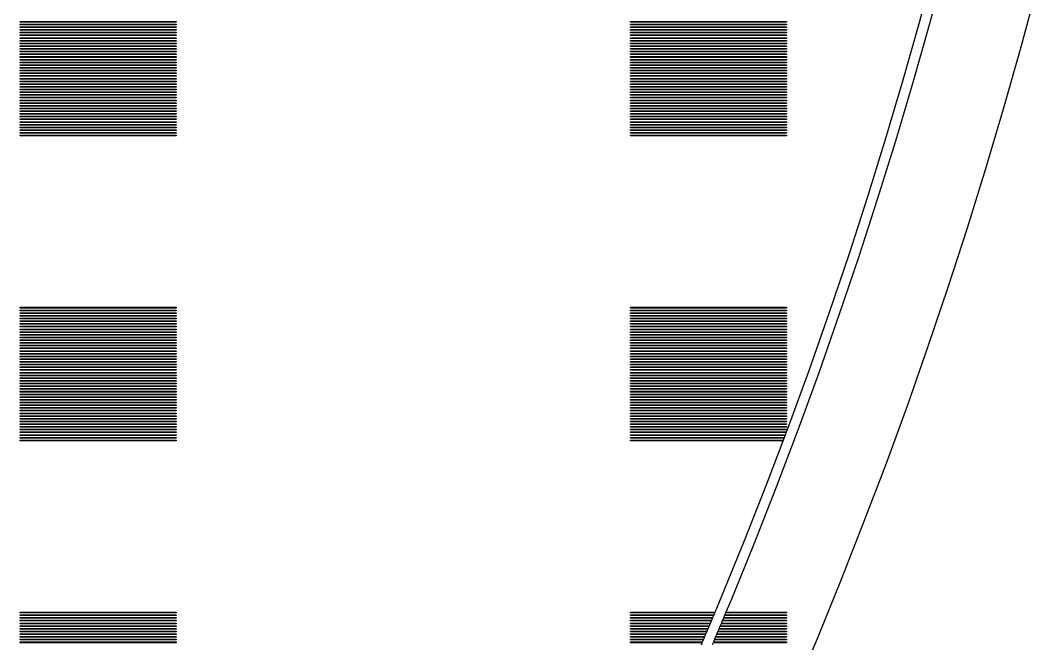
# Model space of a CAD drawing. Extents: x 40 to 187, y -3 to 150.
# Drawn here: x 169.09 to 184.41, y 44.25 to 53.66 of the extents above; entities that cross this region are included whole.
import ezdxf

# ---------------------------------------------------------------- set-up
doc = ezdxf.new("R2010")
doc.units = 0

msp = doc.modelspace()

# ---------------------------------------------------------------- linework, layer by layer
for p, q in [((182.652, 53.6438), (182.892, 54.5314)), ((183.037, 54.4932), (182.796, 53.6037)), ((184.17, 53.2237), (184.414, 54.13)), ((169.087, 53.6302), (169.087, 53.6405)), ((169.087, 53.6405), (171.439, 53.6405)), ((171.439, 53.6302), (169.087, 53.6302)), ((169.087, 53.5893), (169.087, 53.5996)), ((169.087, 53.5996), (171.439, 53.5996)), ((171.439, 53.5893), (169.087, 53.5893)), ((169.087, 53.5484), (169.087, 53.5587)), ((169.087, 53.5587), (171.439, 53.5587)), ((171.439, 53.5484), (169.087, 53.5484)), ((169.087, 53.5075), (169.087, 53.5178)), ((169.087, 53.5178), (171.439, 53.5178)), ((171.439, 53.5075), (169.087, 53.5075)), ((171.439, 53.6405), (171.439, 53.6302)), ((171.439, 53.5996), (171.439, 53.5893)), ((171.439, 53.5587), (171.439, 53.5484)), ((171.439, 53.5178), (171.439, 53.5075)), ((178.29, 53.6302), (178.29, 53.6405)), ((178.29, 53.6405), (180.642, 53.6405)), ((180.642, 53.6302), (178.29, 53.6302)), ((178.29, 53.5893), (178.29, 53.5996)), ((178.29, 53.5996), (180.642, 53.5996)), ((180.642, 53.5893), (178.29, 53.5893)), ((178.29, 53.5484), (178.29, 53.5587)), ((178.29, 53.5587), (180.642, 53.5587)), ((180.642, 53.5484), (178.29, 53.5484)), ((178.29, 53.5075), (178.29, 53.5178)), ((178.29, 53.5178), (180.642, 53.5178)), ((180.642, 53.5075), (178.29, 53.5075)), ((180.642, 53.6405), (180.642, 53.6302)), ((180.642, 53.5996), (180.642, 53.5893)), ((180.642, 53.5587), (180.642, 53.5484)), ((180.642, 53.5178), (180.642, 53.5075)), ((182.401, 52.7591), (182.652, 53.6438)), ((182.796, 53.6037), (182.545, 52.7173)), ((169.087, 53.4666), (169.087, 53.4769)), ((169.087, 53.4769), (171.439, 53.4769)), ((171.439, 53.4666), (169.087, 53.4666)), ((169.087, 53.4257), (169.087, 53.4359)), ((169.087, 53.4359), (171.439, 53.4359)), ((171.439, 53.4257), (169.087, 53.4257)), ((169.087, 53.3848), (169.087, 53.3951)), ((169.087, 53.3951), (171.439, 53.3951)), ((171.439, 53.3848), (169.087, 53.3848)), ((169.087, 53.3439), (169.087, 53.3541)), ((169.087, 53.3541), (171.439, 53.3541)), ((171.439, 53.3439), (169.087, 53.3439)), ((171.439, 53.4769), (171.439, 53.4666)), ((171.439, 53.4359), (171.439, 53.4257)), ((171.439, 53.3951), (171.439, 53.3848)), ((171.439, 53.3541), (171.439, 53.3439)), ((178.29, 53.4666), (178.29, 53.4769)), ((178.29, 53.4769), (180.642, 53.4769)), ((180.642, 53.4666), (178.29, 53.4666)), ((178.29, 53.4257), (178.29, 53.4359)), ((178.29, 53.4359), (180.642, 53.4359)), ((180.642, 53.4257), (178.29, 53.4257)), ((178.29, 53.3848), (178.29, 53.3951)), ((178.29, 53.3951), (180.642, 53.3951)), ((180.642, 53.3848), (178.29, 53.3848)), ((178.29, 53.3439), (178.29, 53.3541)), ((178.29, 53.3541), (180.642, 53.3541)), ((180.642, 53.3439), (178.29, 53.3439)), ((180.642, 53.4769), (180.642, 53.4666)), ((180.642, 53.4359), (180.642, 53.4257)), ((180.642, 53.3951), (180.642, 53.3848)), ((180.642, 53.3541), (180.642, 53.3439)), ((169.087, 53.303), (169.087, 53.3132)), ((169.087, 53.3132), (171.439, 53.3132)), ((171.439, 53.303), (169.087, 53.303)), ((169.087, 53.2621), (169.087, 53.2723)), ((169.087, 53.2723), (171.439, 53.2723)), ((171.439, 53.2621), (169.087, 53.2621)), ((169.087, 53.2212), (169.087, 53.2314)), ((169.087, 53.2314), (171.439, 53.2314)), ((171.439, 53.2212), (169.087, 53.2212)), ((169.087, 53.1803), (169.087, 53.1905)), ((169.087, 53.1905), (171.439, 53.1905)), ((171.439, 53.3132), (171.439, 53.303)), ((171.439, 53.2723), (171.439, 53.2621)), ((171.439, 53.2314), (171.439, 53.2212)), ((171.439, 53.1905), (171.439, 53.1803)), ((178.29, 53.303), (178.29, 53.3132)), ((178.29, 53.3132), (180.642, 53.3132)), ((180.642, 53.303), (178.29, 53.303)), ((178.29, 53.2621), (178.29, 53.2723)), ((178.29, 53.2723), (180.642, 53.2723)), ((180.642, 53.2621), (178.29, 53.2621)), ((178.29, 53.2212), (178.29, 53.2314)), ((178.29, 53.2314), (180.642, 53.2314)), ((180.642, 53.2212), (178.29, 53.2212)), ((178.29, 53.1803), (178.29, 53.1905)), ((178.29, 53.1905), (180.642, 53.1905)), ((180.642, 53.3132), (180.642, 53.303)), ((180.642, 53.2723), (180.642, 53.2621)), ((180.642, 53.2314), (180.642, 53.2212)), ((180.642, 53.1905), (180.642, 53.1803)), ((183.914, 52.3204), (184.17, 53.2237)), ((171.439, 53.1803), (169.087, 53.1803)), ((169.087, 53.1394), (169.087, 53.1496)), ((169.087, 53.1496), (171.439, 53.1496)), ((171.439, 53.1394), (169.087, 53.1394)), ((169.087, 53.0985), (169.087, 53.1087)), ((169.087, 53.1087), (171.439, 53.1087)), ((171.439, 53.0985), (169.087, 53.0985)), ((169.087, 53.0576), (169.087, 53.0678)), ((169.087, 53.0678), (171.439, 53.0678)), ((171.439, 53.0576), (169.087, 53.0576)), ((171.439, 53.1496), (171.439, 53.1394)), ((171.439, 53.1087), (171.439, 53.0985)), ((171.439, 53.0678), (171.439, 53.0576)), ((180.642, 53.1803), (178.29, 53.1803)), ((178.29, 53.1394), (178.29, 53.1496)), ((178.29, 53.1496), (180.642, 53.1496)), ((180.642, 53.1394), (178.29, 53.1394)), ((178.29, 53.0985), (178.29, 53.1087)), ((178.29, 53.1087), (180.642, 53.1087)), ((180.642, 53.0985), (178.29, 53.0985)), ((178.29, 53.0576), (178.29, 53.0678)), ((178.29, 53.0678), (180.642, 53.0678)), ((180.642, 53.0576), (178.29, 53.0576)), ((180.642, 53.1496), (180.642, 53.1394)), ((180.642, 53.1087), (180.642, 53.0985)), ((180.642, 53.0678), (180.642, 53.0576)), ((169.087, 53.0167), (169.087, 53.0269)), ((169.087, 53.0269), (171.439, 53.0269)), ((171.439, 53.0167), (169.087, 53.0167)), ((169.087, 52.9758), (169.087, 52.986)), ((169.087, 52.986), (171.439, 52.986)), ((171.439, 52.9758), (169.087, 52.9758)), ((169.087, 52.9349), (169.087, 52.9451)), ((169.087, 52.9451), (171.439, 52.9451)), ((171.439, 52.9349), (169.087, 52.9349)), ((169.087, 52.894), (169.087, 52.9042)), ((169.087, 52.9042), (171.439, 52.9042)), ((171.439, 52.894), (169.087, 52.894)), ((171.439, 53.0269), (171.439, 53.0167)), ((171.439, 52.986), (171.439, 52.9758)), ((171.439, 52.9451), (171.439, 52.9349)), ((171.439, 52.9042), (171.439, 52.894)), ((178.29, 53.0167), (178.29, 53.0269)), ((178.29, 53.0269), (180.642, 53.0269)), ((180.642, 53.0167), (178.29, 53.0167)), ((178.29, 52.9758), (178.29, 52.986)), ((178.29, 52.986), (180.642, 52.986)), ((180.642, 52.9758), (178.29, 52.9758)), ((178.29, 52.9349), (178.29, 52.9451)), ((178.29, 52.9451), (180.642, 52.9451)), ((180.642, 52.9349), (178.29, 52.9349)), ((178.29, 52.894), (178.29, 52.9042)), ((178.29, 52.9042), (180.642, 52.9042)), ((180.642, 52.894), (178.29, 52.894)), ((180.642, 53.0269), (180.642, 53.0167)), ((180.642, 52.986), (180.642, 52.9758)), ((180.642, 52.9451), (180.642, 52.9349)), ((180.642, 52.9042), (180.642, 52.894)), ((169.087, 52.8531), (169.087, 52.8633)), ((169.087, 52.8633), (171.439, 52.8633)), ((171.439, 52.8531), (169.087, 52.8531)), ((169.087, 52.8122), (169.087, 52.8224)), ((169.087, 52.8224), (171.439, 52.8224)), ((171.439, 52.8122), (169.087, 52.8122)), ((169.087, 52.7713), (169.087, 52.7815)), ((169.087, 52.7815), (171.439, 52.7815)), ((171.439, 52.7713), (169.087, 52.7713)), ((169.087, 52.7304), (169.087, 52.7406)), ((169.087, 52.7406), (171.439, 52.7406)), ((171.439, 52.7304), (169.087, 52.7304)), ((171.439, 52.8633), (171.439, 52.8531)), ((171.439, 52.8224), (171.439, 52.8122)), ((171.439, 52.7815), (171.439, 52.7713)), ((171.439, 52.7406), (171.439, 52.7304)), ((178.29, 52.8531), (178.29, 52.8633)), ((178.29, 52.8633), (180.642, 52.8633)), ((180.642, 52.8531), (178.29, 52.8531)), ((178.29, 52.8122), (178.29, 52.8224)), ((178.29, 52.8224), (180.642, 52.8224)), ((180.642, 52.8122), (178.29, 52.8122)), ((178.29, 52.7713), (178.29, 52.7815)), ((178.29, 52.7815), (180.642, 52.7815)), ((180.642, 52.7713), (178.29, 52.7713)), ((178.29, 52.7304), (178.29, 52.7406)), ((178.29, 52.7406), (180.642, 52.7406)), ((180.642, 52.7304), (178.29, 52.7304)), ((180.642, 52.8633), (180.642, 52.8531)), ((180.642, 52.8224), (180.642, 52.8122)), ((180.642, 52.7815), (180.642, 52.7713)), ((180.642, 52.7406), (180.642, 52.7304)), ((182.14, 51.8776), (182.401, 52.7591)), ((169.087, 52.6895), (169.087, 52.6997)), ((169.087, 52.6997), (171.439, 52.6997)), ((171.439, 52.6895), (169.087, 52.6895)), ((169.087, 52.6486), (169.087, 52.6588)), ((169.087, 52.6588), (171.439, 52.6588)), ((171.439, 52.6486), (169.087, 52.6486)), ((169.087, 52.6077), (169.087, 52.6179)), ((169.087, 52.6179), (171.439, 52.6179)), ((171.439, 52.6077), (169.087, 52.6077)), ((169.087, 52.5668), (169.087, 52.577)), ((169.087, 52.577), (171.439, 52.577)), ((171.439, 52.6997), (171.439, 52.6895)), ((171.439, 52.6588), (171.439, 52.6486)), ((171.439, 52.6179), (171.439, 52.6077)), ((171.439, 52.577), (171.439, 52.5668)), ((178.29, 52.6895), (178.29, 52.6997)), ((178.29, 52.6997), (180.642, 52.6997)), ((180.642, 52.6895), (178.29, 52.6895)), ((178.29, 52.6486), (178.29, 52.6588)), ((178.29, 52.6588), (180.642, 52.6588)), ((180.642, 52.6486), (178.29, 52.6486)), ((178.29, 52.6077), (178.29, 52.6179)), ((178.29, 52.6179), (180.642, 52.6179)), ((180.642, 52.6077), (178.29, 52.6077)), ((178.29, 52.5668), (178.29, 52.577)), ((178.29, 52.577), (180.642, 52.577)), ((180.642, 52.6997), (180.642, 52.6895)), ((180.642, 52.6588), (180.642, 52.6486)), ((180.642, 52.6179), (180.642, 52.6077)), ((180.642, 52.577), (180.642, 52.5668)), ((182.545, 52.7173), (182.283, 51.8341)), ((171.439, 52.5668), (169.087, 52.5668)), ((169.087, 52.5258), (169.087, 52.5361)), ((169.087, 52.5361), (171.439, 52.5361)), ((171.439, 52.5258), (169.087, 52.5258)), ((169.087, 52.485), (169.087, 52.4952)), ((169.087, 52.4952), (171.439, 52.4952)), ((171.439, 52.485), (169.087, 52.485)), ((169.087, 52.444), (169.087, 52.4543)), ((169.087, 52.4543), (171.439, 52.4543)), ((171.439, 52.444), (169.087, 52.444)), ((171.439, 52.5361), (171.439, 52.5258)), ((171.439, 52.4952), (171.439, 52.485)), ((171.439, 52.4543), (171.439, 52.444)), ((180.642, 52.5668), (178.29, 52.5668)), ((178.29, 52.5258), (178.29, 52.5361)), ((178.29, 52.5361), (180.642, 52.5361)), ((180.642, 52.5258), (178.29, 52.5258)), ((178.29, 52.485), (178.29, 52.4952)), ((178.29, 52.4952), (180.642, 52.4952)), ((180.642, 52.485), (178.29, 52.485)), ((178.29, 52.444), (178.29, 52.4543)), ((178.29, 52.4543), (180.642, 52.4543)), ((180.642, 52.444), (178.29, 52.444)), ((180.642, 52.5361), (180.642, 52.5258)), ((180.642, 52.4952), (180.642, 52.485)), ((180.642, 52.4543), (180.642, 52.444)), ((169.087, 52.4031), (169.087, 52.4134)), ((169.087, 52.4134), (171.439, 52.4134)), ((171.439, 52.4031), (169.087, 52.4031)), ((169.087, 52.3622), (169.087, 52.3725)), ((169.087, 52.3725), (171.439, 52.3725)), ((171.439, 52.3622), (169.087, 52.3622)), ((169.087, 52.3213), (169.087, 52.3315)), ((169.087, 52.3315), (171.439, 52.3315)), ((171.439, 52.3213), (169.087, 52.3213)), ((169.087, 52.2804), (169.087, 52.2906)), ((169.087, 52.2906), (171.439, 52.2906)), ((171.439, 52.2804), (169.087, 52.2804)), ((171.439, 52.4134), (171.439, 52.4031)), ((171.439, 52.3725), (171.439, 52.3622)), ((171.439, 52.3315), (171.439, 52.3213)), ((171.439, 52.2906), (171.439, 52.2804)), ((178.29, 52.4031), (178.29, 52.4134)), ((178.29, 52.4134), (180.642, 52.4134)), ((180.642, 52.4031), (178.29, 52.4031)), ((178.29, 52.3622), (178.29, 52.3725)), ((178.29, 52.3725), (180.642, 52.3725)), ((180.642, 52.3622), (178.29, 52.3622)), ((178.29, 52.3213), (178.29, 52.3315)), ((178.29, 52.3315), (180.642, 52.3315)), ((180.642, 52.3213), (178.29, 52.3213)), ((178.29, 52.2804), (178.29, 52.2906)), ((178.29, 52.2906), (180.642, 52.2906)), ((180.642, 52.2804), (178.29, 52.2804)), ((180.642, 52.4134), (180.642, 52.4031)), ((180.642, 52.3725), (180.642, 52.3622)), ((180.642, 52.3315), (180.642, 52.3213)), ((180.642, 52.2906), (180.642, 52.2804)), ((183.647, 51.4204), (183.914, 52.3204)), ((169.087, 52.2395), (169.087, 52.2497)), ((169.087, 52.2497), (171.439, 52.2497)), ((171.439, 52.2395), (169.087, 52.2395)), ((169.087, 52.1986), (169.087, 52.2088)), ((169.087, 52.2088), (171.439, 52.2088)), ((171.439, 52.1986), (169.087, 52.1986)), ((169.087, 52.1577), (169.087, 52.168)), ((169.087, 52.168), (171.439, 52.168)), ((171.439, 52.1577), (169.087, 52.1577)), ((169.087, 52.1168), (169.087, 52.127)), ((169.087, 52.127), (171.439, 52.127)), ((171.439, 52.1168), (169.087, 52.1168)), ((171.439, 52.2497), (171.439, 52.2395)), ((171.439, 52.2088), (171.439, 52.1986)), ((171.439, 52.168), (171.439, 52.1577)), ((171.439, 52.127), (171.439, 52.1168)), ((178.29, 52.2395), (178.29, 52.2497)), ((178.29, 52.2497), (180.642, 52.2497)), ((180.642, 52.2395), (178.29, 52.2395)), ((178.29, 52.1986), (178.29, 52.2088)), ((178.29, 52.2088), (180.642, 52.2088)), ((180.642, 52.1986), (178.29, 52.1986)), ((178.29, 52.1577), (178.29, 52.168)), ((178.29, 52.168), (180.642, 52.168)), ((180.642, 52.1577), (178.29, 52.1577)), ((178.29, 52.1168), (178.29, 52.127)), ((178.29, 52.127), (180.642, 52.127)), ((180.642, 52.1168), (178.29, 52.1168)), ((180.642, 52.2497), (180.642, 52.2395)), ((180.642, 52.2088), (180.642, 52.1986)), ((180.642, 52.168), (180.642, 52.1577)), ((180.642, 52.127), (180.642, 52.1168)), ((169.087, 52.0759), (169.087, 52.0861)), ((169.087, 52.0861), (171.439, 52.0861)), ((171.439, 52.0759), (169.087, 52.0759)), ((169.087, 52.035), (169.087, 52.0452)), ((169.087, 52.0452), (171.439, 52.0452)), ((171.439, 52.035), (169.087, 52.035)), ((169.087, 51.9941), (169.087, 52.0043)), ((169.087, 52.0043), (171.439, 52.0043)), ((171.439, 51.9941), (169.087, 51.9941)), ((169.087, 51.9532), (169.087, 51.9634)), ((169.087, 51.9634), (171.439, 51.9634)), ((171.439, 52.0861), (171.439, 52.0759)), ((171.439, 52.0452), (171.439, 52.035)), ((171.439, 52.0043), (171.439, 51.9941)), ((171.439, 51.9634), (171.439, 51.9532)), ((178.29, 52.0759), (178.29, 52.0861)), ((178.29, 52.0861), (180.642, 52.0861)), ((180.642, 52.0759), (178.29, 52.0759)), ((178.29, 52.035), (178.29, 52.0452)), ((178.29, 52.0452), (180.642, 52.0452)), ((180.642, 52.035), (178.29, 52.035)), ((178.29, 51.9941), (178.29, 52.0043)), ((178.29, 52.0043), (180.642, 52.0043)), ((180.642, 51.9941), (178.29, 51.9941)), ((178.29, 51.9532), (178.29, 51.9634)), ((178.29, 51.9634), (180.642, 51.9634)), ((180.642, 52.0861), (180.642, 52.0759)), ((180.642, 52.0452), (180.642, 52.035)), ((180.642, 52.0043), (180.642, 51.9941)), ((180.642, 51.9634), (180.642, 51.9532)), ((171.439, 51.9532), (169.087, 51.9532)), ((169.087, 51.9123), (169.087, 51.9225)), ((169.087, 51.9225), (171.439, 51.9225)), ((171.439, 51.9123), (169.087, 51.9123)), ((171.439, 51.9225), (171.439, 51.9123)), ((180.642, 51.9532), (178.29, 51.9532)), ((178.29, 51.9123), (178.29, 51.9225)), ((178.29, 51.9225), (180.642, 51.9225)), ((180.642, 51.9123), (178.29, 51.9123)), ((180.642, 51.9225), (180.642, 51.9123)), ((181.867, 50.9994), (182.14, 51.8776)), ((182.283, 51.8341), (182.01, 50.9541)), ((183.369, 50.5237), (183.647, 51.4204)), ((181.584, 50.1246), (181.867, 50.9994)), ((182.01, 50.9541), (181.727, 50.0775)), ((183.08, 49.6306), (183.369, 50.5237)), ((181.29, 49.2533), (181.584, 50.1246)), ((181.727, 50.0775), (181.432, 49.2045)), ((182.78, 48.741), (183.08, 49.6306)), ((169.087, 49.3149), (169.087, 49.3251)), ((169.087, 49.3251), (171.439, 49.3251)), ((171.439, 49.3149), (169.087, 49.3149)), ((169.087, 49.274), (169.087, 49.2842)), ((169.087, 49.2842), (171.439, 49.2842)), ((171.439, 49.274), (169.087, 49.274)), ((169.087, 49.2331), (169.087, 49.2433)), ((169.087, 49.2433), (171.439, 49.2433)), ((171.439, 49.2331), (169.087, 49.2331)), ((169.087, 49.1922), (169.087, 49.2024)), ((169.087, 49.2024), (171.439, 49.2024)), ((171.439, 49.3251), (171.439, 49.3149)), ((171.439, 49.2842), (171.439, 49.274)), ((171.439, 49.2433), (171.439, 49.2331)), ((171.439, 49.2024), (171.439, 49.1922)), ((178.29, 49.3149), (178.29, 49.3251)), ((178.29, 49.3251), (180.642, 49.3251)), ((180.642, 49.3149), (178.29, 49.3149)), ((178.29, 49.274), (178.29, 49.2842)), ((178.29, 49.2842), (180.642, 49.2842)), ((180.642, 49.274), (178.29, 49.274)), ((178.29, 49.2331), (178.29, 49.2433)), ((178.29, 49.2433), (180.642, 49.2433)), ((180.642, 49.2331), (178.29, 49.2331)), ((178.29, 49.1922), (178.29, 49.2024)), ((178.29, 49.2024), (180.642, 49.2024)), ((180.642, 49.3251), (180.642, 49.3149)), ((180.642, 49.2842), (180.642, 49.274)), ((180.642, 49.2433), (180.642, 49.2331)), ((180.642, 49.2024), (180.642, 49.1922)), ((180.986, 48.3857), (181.29, 49.2533)), ((181.432, 49.2045), (181.127, 48.3352)), ((171.439, 49.1922), (169.087, 49.1922)), ((169.087, 49.1512), (169.087, 49.1615)), ((169.087, 49.1615), (171.439, 49.1615)), ((171.439, 49.1512), (169.087, 49.1512)), ((169.087, 49.1104), (169.087, 49.1206)), ((169.087, 49.1206), (171.439, 49.1206)), ((171.439, 49.1104), (169.087, 49.1104)), ((169.087, 49.0694), (169.087, 49.0797)), ((169.087, 49.0797), (171.439, 49.0797)), ((171.439, 49.0694), (169.087, 49.0694)), ((171.439, 49.1615), (171.439, 49.1512)), ((171.439, 49.1206), (171.439, 49.1104)), ((171.439, 49.0797), (171.439, 49.0694)), ((180.642, 49.1922), (178.29, 49.1922)), ((178.29, 49.1512), (178.29, 49.1615)), ((178.29, 49.1615), (180.642, 49.1615)), ((180.642, 49.1512), (178.29, 49.1512)), ((178.29, 49.1104), (178.29, 49.1206)), ((178.29, 49.1206), (180.642, 49.1206)), ((180.642, 49.1104), (178.29, 49.1104)), ((178.29, 49.0694), (178.29, 49.0797)), ((178.29, 49.0797), (180.642, 49.0797)), ((180.642, 49.0694), (178.29, 49.0694)), ((180.642, 49.1615), (180.642, 49.1512)), ((180.642, 49.1206), (180.642, 49.1104)), ((180.642, 49.0797), (180.642, 49.0694)), ((169.087, 49.0285), (169.087, 49.0388)), ((169.087, 49.0388), (171.439, 49.0388)), ((171.439, 49.0285), (169.087, 49.0285)), ((169.087, 48.9876), (169.087, 48.9979)), ((169.087, 48.9979), (171.439, 48.9979)), ((171.439, 48.9876), (169.087, 48.9876)), ((169.087, 48.9467), (169.087, 48.957)), ((169.087, 48.957), (171.439, 48.957)), ((171.439, 48.9467), (169.087, 48.9467)), ((169.087, 48.9058), (169.087, 48.9161)), ((169.087, 48.9161), (171.439, 48.9161)), ((171.439, 48.9058), (169.087, 48.9058)), ((171.439, 49.0388), (171.439, 49.0285)), ((171.439, 48.9979), (171.439, 48.9876)), ((171.439, 48.957), (171.439, 48.9467)), ((171.439, 48.9161), (171.439, 48.9058)), ((178.29, 49.0285), (178.29, 49.0388)), ((178.29, 49.0388), (180.642, 49.0388)), ((180.642, 49.0285), (178.29, 49.0285)), ((178.29, 48.9876), (178.29, 48.9979)), ((178.29, 48.9979), (180.642, 48.9979)), ((180.642, 48.9876), (178.29, 48.9876)), ((178.29, 48.9467), (178.29, 48.957)), ((178.29, 48.957), (180.642, 48.957)), ((180.642, 48.9467), (178.29, 48.9467)), ((178.29, 48.9058), (178.29, 48.9161)), ((178.29, 48.9161), (180.642, 48.9161)), ((180.642, 48.9058), (178.29, 48.9058)), ((180.642, 49.0388), (180.642, 49.0285)), ((180.642, 48.9979), (180.642, 48.9876)), ((180.642, 48.957), (180.642, 48.9467)), ((180.642, 48.9161), (180.642, 48.9058)), ((169.087, 48.8649), (169.087, 48.8752)), ((169.087, 48.8752), (171.439, 48.8752)), ((171.439, 48.8649), (169.087, 48.8649)), ((169.087, 48.824), (169.087, 48.8342)), ((169.087, 48.8342), (171.439, 48.8342)), ((171.439, 48.824), (169.087, 48.824)), ((169.087, 48.7831), (169.087, 48.7934)), ((169.087, 48.7934), (171.439, 48.7934)), ((171.439, 48.7831), (169.087, 48.7831)), ((169.087, 48.7422), (169.087, 48.7524)), ((169.087, 48.7524), (171.439, 48.7524)), ((171.439, 48.7422), (169.087, 48.7422)), ((171.439, 48.8752), (171.439, 48.8649)), ((171.439, 48.8342), (171.439, 48.824)), ((171.439, 48.7934), (171.439, 48.7831)), ((171.439, 48.7524), (171.439, 48.7422)), ((178.29, 48.8649), (178.29, 48.8752)), ((178.29, 48.8752), (180.642, 48.8752)), ((180.642, 48.8649), (178.29, 48.8649)), ((178.29, 48.824), (178.29, 48.8342)), ((178.29, 48.8342), (180.642, 48.8342)), ((180.642, 48.824), (178.29, 48.824)), ((178.29, 48.7831), (178.29, 48.7934)), ((178.29, 48.7934), (180.642, 48.7934)), ((180.642, 48.7831), (178.29, 48.7831)), ((178.29, 48.7422), (178.29, 48.7524)), ((178.29, 48.7524), (180.642, 48.7524)), ((180.642, 48.7422), (178.29, 48.7422)), ((180.642, 48.8752), (180.642, 48.8649)), ((180.642, 48.8342), (180.642, 48.824)), ((180.642, 48.7934), (180.642, 48.7831)), ((180.642, 48.7524), (180.642, 48.7422)), ((182.469, 47.8551), (182.78, 48.741)), ((169.087, 48.7013), (169.087, 48.7115)), ((169.087, 48.7115), (171.439, 48.7115)), ((171.439, 48.7013), (169.087, 48.7013)), ((169.087, 48.6604), (169.087, 48.6706)), ((169.087, 48.6706), (171.439, 48.6706)), ((171.439, 48.6604), (169.087, 48.6604)), ((169.087, 48.6195), (169.087, 48.6297)), ((169.087, 48.6297), (171.439, 48.6297)), ((171.439, 48.6195), (169.087, 48.6195)), ((169.087, 48.5786), (169.087, 48.5888)), ((169.087, 48.5888), (171.439, 48.5888)), ((171.439, 48.7115), (171.439, 48.7013)), ((171.439, 48.6706), (171.439, 48.6604)), ((171.439, 48.6297), (171.439, 48.6195)), ((171.439, 48.5888), (171.439, 48.5786)), ((178.29, 48.7013), (178.29, 48.7115)), ((178.29, 48.7115), (180.642, 48.7115)), ((180.642, 48.7013), (178.29, 48.7013)), ((178.29, 48.6604), (178.29, 48.6706)), ((178.29, 48.6706), (180.642, 48.6706)), ((180.642, 48.6604), (178.29, 48.6604)), ((178.29, 48.6195), (178.29, 48.6297)), ((178.29, 48.6297), (180.642, 48.6297)), ((180.642, 48.6195), (178.29, 48.6195)), ((178.29, 48.5786), (178.29, 48.5888)), ((178.29, 48.5888), (180.642, 48.5888)), ((180.642, 48.7115), (180.642, 48.7013)), ((180.642, 48.6706), (180.642, 48.6604)), ((180.642, 48.6297), (180.642, 48.6195)), ((180.642, 48.5888), (180.642, 48.5786)), ((171.439, 48.5786), (169.087, 48.5786)), ((169.087, 48.5377), (169.087, 48.5479)), ((169.087, 48.5479), (171.439, 48.5479)), ((171.439, 48.5377), (169.087, 48.5377)), ((169.087, 48.4968), (169.087, 48.507)), ((169.087, 48.507), (171.439, 48.507)), ((171.439, 48.4968), (169.087, 48.4968)), ((169.087, 48.4559), (169.087, 48.4661)), ((169.087, 48.4661), (171.439, 48.4661)), ((171.439, 48.4559), (169.087, 48.4559)), ((171.439, 48.5479), (171.439, 48.5377)), ((171.439, 48.507), (171.439, 48.4968)), ((171.439, 48.4661), (171.439, 48.4559)), ((180.642, 48.5786), (178.29, 48.5786)), ((178.29, 48.5377), (178.29, 48.5479)), ((178.29, 48.5479), (180.642, 48.5479)), ((180.642, 48.5377), (178.29, 48.5377)), ((178.29, 48.4968), (178.29, 48.507)), ((178.29, 48.507), (180.642, 48.507)), ((180.642, 48.4968), (178.29, 48.4968)), ((178.29, 48.4559), (178.29, 48.4661)), ((178.29, 48.4661), (180.642, 48.4661)), ((180.642, 48.4559), (178.29, 48.4559)), ((180.642, 48.5479), (180.642, 48.5377)), ((180.642, 48.507), (180.642, 48.4968)), ((180.642, 48.4661), (180.642, 48.4559)), ((169.087, 48.415), (169.087, 48.4252)), ((169.087, 48.4252), (171.439, 48.4252)), ((171.439, 48.415), (169.087, 48.415)), ((169.087, 48.3741), (169.087, 48.3843)), ((169.087, 48.3843), (171.439, 48.3843)), ((171.439, 48.3741), (169.087, 48.3741)), ((169.087, 48.3332), (169.087, 48.3434)), ((169.087, 48.3434), (171.439, 48.3434)), ((171.439, 48.3332), (169.087, 48.3332)), ((169.087, 48.2923), (169.087, 48.3025)), ((169.087, 48.3025), (171.439, 48.3025)), ((171.439, 48.2923), (169.087, 48.2923)), ((171.439, 48.4252), (171.439, 48.415)), ((171.439, 48.3843), (171.439, 48.3741)), ((171.439, 48.3434), (171.439, 48.3332)), ((171.439, 48.3025), (171.439, 48.2923)), ((178.29, 48.415), (178.29, 48.4252)), ((178.29, 48.4252), (180.642, 48.4252)), ((180.642, 48.415), (178.29, 48.415)), ((178.29, 48.3741), (178.29, 48.3843)), ((178.29, 48.3843), (180.642, 48.3843)), ((180.642, 48.3741), (178.29, 48.3741)), ((178.29, 48.3332), (178.29, 48.3434)), ((178.29, 48.3434), (180.642, 48.3434)), ((180.642, 48.3332), (178.29, 48.3332)), ((178.29, 48.2923), (178.29, 48.3025)), ((178.29, 48.3025), (180.642, 48.3025)), ((180.642, 48.2923), (178.29, 48.2923)), ((180.642, 48.4252), (180.642, 48.415)), ((180.642, 48.3843), (180.642, 48.3741)), ((180.642, 48.3434), (180.642, 48.3332)), ((180.642, 48.3025), (180.642, 48.2923)), ((180.671, 47.5219), (180.986, 48.3857)), ((181.127, 48.3352), (180.812, 47.4697)), ((169.087, 48.2514), (169.087, 48.2616)), ((169.087, 48.2616), (171.439, 48.2616)), ((171.439, 48.2514), (169.087, 48.2514)), ((169.087, 48.2105), (169.087, 48.2207)), ((169.087, 48.2207), (171.439, 48.2207)), ((171.439, 48.2105), (169.087, 48.2105)), ((169.087, 48.1696), (169.087, 48.1798)), ((169.087, 48.1798), (171.439, 48.1798)), ((171.439, 48.1696), (169.087, 48.1696)), ((169.087, 48.1287), (169.087, 48.1389)), ((169.087, 48.1389), (171.439, 48.1389)), ((171.439, 48.1287), (169.087, 48.1287)), ((171.439, 48.2616), (171.439, 48.2514)), ((171.439, 48.2207), (171.439, 48.2105)), ((171.439, 48.1798), (171.439, 48.1696)), ((171.439, 48.1389), (171.439, 48.1287)), ((178.29, 48.2514), (178.29, 48.2616)), ((178.29, 48.2616), (180.642, 48.2616)), ((180.642, 48.2514), (178.29, 48.2514)), ((178.29, 48.2105), (178.29, 48.2207)), ((178.29, 48.2207), (180.642, 48.2207)), ((180.642, 48.2105), (178.29, 48.2105)), ((178.29, 48.1696), (178.29, 48.1798)), ((178.29, 48.1798), (180.642, 48.1798)), ((180.642, 48.1696), (178.29, 48.1696)), ((178.29, 48.1287), (178.29, 48.1389)), ((178.29, 48.1389), (180.642, 48.1389)), ((180.642, 48.1287), (178.29, 48.1287)), ((180.642, 48.2616), (180.642, 48.2514)), ((180.642, 48.2207), (180.642, 48.2105)), ((180.642, 48.1798), (180.642, 48.1696)), ((180.642, 48.1389), (180.642, 48.1287)), ((169.087, 48.0878), (169.087, 48.098)), ((169.087, 48.098), (171.439, 48.098)), ((171.439, 48.0878), (169.087, 48.0878)), ((169.087, 48.0469), (169.087, 48.0571)), ((169.087, 48.0571), (171.439, 48.0571)), ((171.439, 48.0469), (169.087, 48.0469)), ((169.087, 48.006), (169.087, 48.0162)), ((169.087, 48.0162), (171.439, 48.0162)), ((171.439, 48.006), (169.087, 48.006)), ((169.087, 47.9651), (169.087, 47.9753)), ((169.087, 47.9753), (171.439, 47.9753)), ((171.439, 48.098), (171.439, 48.0878)), ((171.439, 48.0571), (171.439, 48.0469)), ((171.439, 48.0162), (171.439, 48.006)), ((171.439, 47.9753), (171.439, 47.9651)), ((178.29, 48.0878), (178.29, 48.098)), ((178.29, 48.098), (180.642, 48.098)), ((180.642, 48.0878), (178.29, 48.0878)), ((178.29, 48.0469), (178.29, 48.0571)), ((178.29, 48.0571), (180.642, 48.0571)), ((180.642, 48.0469), (178.29, 48.0469)), ((178.29, 48.006), (178.29, 48.0162)), ((178.29, 48.0162), (180.642, 48.0162)), ((180.642, 48.006), (178.29, 48.006)), ((178.29, 47.9651), (178.29, 47.9753)), ((178.29, 47.9753), (180.642, 47.9753)), ((180.642, 48.098), (180.642, 48.0878)), ((180.642, 48.0571), (180.642, 48.0469)), ((180.642, 48.0162), (180.642, 48.006)), ((180.642, 47.9753), (180.642, 47.9651)), ((171.439, 47.9651), (169.087, 47.9651)), ((169.087, 47.9241), (169.087, 47.9344)), ((169.087, 47.9344), (171.439, 47.9344)), ((171.439, 47.9241), (169.087, 47.9241)), ((169.087, 47.8833), (169.087, 47.8935)), ((169.087, 47.8935), (171.439, 47.8935)), ((171.439, 47.8833), (169.087, 47.8833)), ((169.087, 47.8423), (169.087, 47.8526)), ((169.087, 47.8526), (171.439, 47.8526)), ((171.439, 47.8423), (169.087, 47.8423)), ((171.439, 47.9344), (171.439, 47.9241)), ((171.439, 47.8935), (171.439, 47.8833)), ((171.439, 47.8526), (171.439, 47.8423)), ((180.642, 47.9651), (178.29, 47.9651)), ((178.29, 47.9241), (178.29, 47.9344)), ((178.29, 47.9344), (180.642, 47.9344)), ((180.642, 47.9241), (178.29, 47.9241)), ((178.29, 47.8833), (178.29, 47.8935)), ((178.29, 47.8935), (180.642, 47.8935)), ((180.642, 47.8833), (178.29, 47.8833)), ((178.29, 47.8423), (178.29, 47.8526)), ((178.29, 47.8526), (180.642, 47.8526)), ((180.642, 47.8423), (178.29, 47.8423)), ((180.642, 47.9344), (180.642, 47.9241)), ((180.642, 47.8935), (180.642, 47.8833)), ((180.642, 47.8526), (180.642, 47.8423)), ((182.147, 46.9732), (182.469, 47.8551)), ((169.087, 47.8014), (169.087, 47.8117)), ((169.087, 47.8117), (171.439, 47.8117)), ((171.439, 47.8014), (169.087, 47.8014)), ((169.087, 47.7605), (169.087, 47.7708)), ((169.087, 47.7708), (171.439, 47.7708)), ((171.439, 47.7605), (169.087, 47.7605)), ((169.087, 47.7196), (169.087, 47.7298)), ((169.087, 47.7298), (171.439, 47.7298)), ((171.439, 47.7196), (169.087, 47.7196)), ((169.087, 47.6787), (169.087, 47.6889)), ((169.087, 47.6889), (171.439, 47.6889)), ((171.439, 47.6787), (169.087, 47.6787)), ((171.439, 47.8117), (171.439, 47.8014)), ((171.439, 47.7708), (171.439, 47.7605)), ((171.439, 47.7298), (171.439, 47.7196)), ((171.439, 47.6889), (171.439, 47.6787)), ((178.29, 47.8014), (178.29, 47.8117)), ((178.29, 47.8117), (180.642, 47.8117)), ((180.642, 47.8014), (178.29, 47.8014)), ((178.29, 47.7605), (178.29, 47.7708)), ((178.29, 47.7708), (180.642, 47.7708)), ((180.642, 47.7605), (178.29, 47.7605)), ((178.29, 47.7196), (178.29, 47.7298)), ((178.29, 47.7298), (180.642, 47.7298)), ((180.642, 47.7196), (178.29, 47.7196)), ((178.29, 47.6787), (178.29, 47.6889)), ((178.29, 47.6889), (180.642, 47.6889)), ((180.642, 47.6787), (178.29, 47.6787)), ((180.642, 47.8117), (180.642, 47.8014)), ((180.642, 47.7708), (180.642, 47.7605)), ((180.642, 47.7298), (180.642, 47.7196)), ((180.642, 47.6889), (180.642, 47.6787)), ((169.087, 47.6378), (169.087, 47.648)), ((169.087, 47.648), (171.439, 47.648)), ((171.439, 47.6378), (169.087, 47.6378)), ((169.087, 47.5969), (169.087, 47.6071)), ((169.087, 47.6071), (171.439, 47.6071)), ((171.439, 47.5969), (169.087, 47.5969)), ((169.087, 47.556), (169.087, 47.5663)), ((169.087, 47.5663), (171.439, 47.5663)), ((171.439, 47.556), (169.087, 47.556)), ((169.087, 47.5151), (169.087, 47.5253)), ((169.087, 47.5253), (171.439, 47.5253)), ((171.439, 47.5151), (169.087, 47.5151)), ((171.439, 47.648), (171.439, 47.6378)), ((171.439, 47.6071), (171.439, 47.5969)), ((171.439, 47.5663), (171.439, 47.556)), ((171.439, 47.5253), (171.439, 47.5151)), ((178.29, 47.6378), (178.29, 47.648)), ((178.29, 47.648), (180.642, 47.648)), ((180.642, 47.6378), (178.29, 47.6378)), ((178.29, 47.5969), (178.29, 47.6071)), ((178.29, 47.6071), (180.642, 47.6071)), ((180.642, 47.5969), (178.29, 47.5969)), ((178.29, 47.556), (178.29, 47.5663)), ((178.29, 47.5663), (180.642, 47.5663)), ((180.642, 47.556), (178.29, 47.556)), ((178.29, 47.5151), (178.29, 47.5253)), ((178.29, 47.5253), (180.642, 47.5253)), ((180.642, 47.5151), (178.29, 47.5151)), ((180.641, 47.4435), (180.671, 47.5219)), ((180.642, 47.648), (180.642, 47.6378)), ((180.642, 47.6071), (180.642, 47.5969)), ((180.642, 47.5663), (180.642, 47.556)), ((180.642, 47.5253), (180.642, 47.5151)), ((169.087, 47.4742), (169.087, 47.4844)), ((169.087, 47.4844), (171.439, 47.4844)), ((171.439, 47.4742), (169.087, 47.4742)), ((169.087, 47.4333), (169.087, 47.4435)), ((169.087, 47.4435), (171.439, 47.4435)), ((171.439, 47.4333), (169.087, 47.4333)), ((169.087, 47.3924), (169.087, 47.4026)), ((169.087, 47.4026), (171.439, 47.4026)), ((171.439, 47.3924), (169.087, 47.3924)), ((169.087, 47.3515), (169.087, 47.3617)), ((169.087, 47.3617), (171.439, 47.3617)), ((171.439, 47.4844), (171.439, 47.4742)), ((171.439, 47.4435), (171.439, 47.4333)), ((171.439, 47.4026), (171.439, 47.3924)), ((171.439, 47.3617), (171.439, 47.3515)), ((178.29, 47.4742), (178.29, 47.4844)), ((178.29, 47.4844), (180.642, 47.4844)), ((180.642, 47.4742), (178.29, 47.4742)), ((178.29, 47.4333), (178.29, 47.4435)), ((178.29, 47.4435), (180.641, 47.4435)), ((180.637, 47.4333), (178.29, 47.4333)), ((178.29, 47.3924), (178.29, 47.4026)), ((178.29, 47.4026), (180.626, 47.4026)), ((180.622, 47.3924), (178.29, 47.3924)), ((178.29, 47.3515), (178.29, 47.3617)), ((178.29, 47.3617), (180.61, 47.3617)), ((180.812, 47.4697), (180.485, 46.6081)), ((180.61, 47.3617), (180.622, 47.3924)), ((180.626, 47.4026), (180.637, 47.4333)), ((180.642, 47.4844), (180.642, 47.4742)), ((171.439, 47.3515), (169.087, 47.3515)), ((169.087, 47.3106), (169.087, 47.3208)), ((169.087, 47.3208), (171.439, 47.3208)), ((171.439, 47.3106), (169.087, 47.3106)), ((171.439, 47.3208), (171.439, 47.3106)), ((180.606, 47.3515), (178.29, 47.3515)), ((178.29, 47.3106), (178.29, 47.3208)), ((178.29, 47.3208), (180.595, 47.3208)), ((180.591, 47.3106), (178.29, 47.3106)), ((180.345, 46.6621), (180.591, 47.3106)), ((180.595, 47.3208), (180.606, 47.3515)), ((181.815, 46.0952), (182.147, 46.9732)), ((180.009, 45.8063), (180.345, 46.6621)), ((180.485, 46.6081), (180.148, 45.7506)), ((181.472, 45.2214), (181.815, 46.0952)), ((179.662, 44.9547), (180.009, 45.8063)), ((180.148, 45.7506), (179.801, 44.8972)), ((181.118, 44.3519), (181.472, 45.2214)), ((179.565, 44.7234), (179.662, 44.9547)), ((179.801, 44.8972), (179.728, 44.7234)), ((169.087, 44.7132), (169.087, 44.7234)), ((169.087, 44.7234), (171.439, 44.7234)), ((171.439, 44.7132), (169.087, 44.7132)), ((169.087, 44.6723), (169.087, 44.6825)), ((169.087, 44.6825), (171.439, 44.6825)), ((171.439, 44.6723), (169.087, 44.6723)), ((169.087, 44.6314), (169.087, 44.6416)), ((169.087, 44.6416), (171.439, 44.6416)), ((171.439, 44.6314), (169.087, 44.6314)), ((171.439, 44.7234), (171.439, 44.7132)), ((171.439, 44.6825), (171.439, 44.6723)), ((171.439, 44.6416), (171.439, 44.6314)), ((178.29, 44.7132), (178.29, 44.7234)), ((178.29, 44.7234), (179.565, 44.7234)), ((179.561, 44.7132), (178.29, 44.7132)), ((178.29, 44.6723), (178.29, 44.6825)), ((178.29, 44.6825), (179.548, 44.6825)), ((179.543, 44.6723), (178.29, 44.6723)), ((178.29, 44.6314), (178.29, 44.6416)), ((178.29, 44.6416), (179.531, 44.6416)), ((179.526, 44.6314), (178.29, 44.6314)), ((179.513, 44.6007), (179.526, 44.6314)), ((179.531, 44.6416), (179.543, 44.6723)), ((179.548, 44.6825), (179.561, 44.7132)), ((179.689, 44.6314), (179.676, 44.6007)), ((180.642, 44.6314), (179.689, 44.6314)), ((179.706, 44.6723), (179.693, 44.6416)), ((179.693, 44.6416), (180.642, 44.6416)), ((180.642, 44.6723), (179.706, 44.6723)), ((179.723, 44.7132), (179.711, 44.6825)), ((179.711, 44.6825), (180.642, 44.6825)), ((180.642, 44.7132), (179.723, 44.7132)), ((179.728, 44.7234), (180.642, 44.7234)), ((180.642, 44.7234), (180.642, 44.7132)), ((180.642, 44.6825), (180.642, 44.6723)), ((180.642, 44.6416), (180.642, 44.6314)), ((169.087, 44.5905), (169.087, 44.6007)), ((169.087, 44.6007), (171.439, 44.6007)), ((171.439, 44.5905), (169.087, 44.5905)), ((169.087, 44.5495), (169.087, 44.5598)), ((169.087, 44.5598), (171.439, 44.5598)), ((171.439, 44.5495), (169.087, 44.5495)), ((169.087, 44.5087), (169.087, 44.5189)), ((169.087, 44.5189), (171.439, 44.5189)), ((171.439, 44.5087), (169.087, 44.5087)), ((169.087, 44.4677), (169.087, 44.478)), ((169.087, 44.478), (171.439, 44.478)), ((171.439, 44.4677), (169.087, 44.4677)), ((171.439, 44.6007), (171.439, 44.5905)), ((171.439, 44.5598), (171.439, 44.5495)), ((171.439, 44.5189), (171.439, 44.5087)), ((171.439, 44.478), (171.439, 44.4677)), ((178.29, 44.5905), (178.29, 44.6007)), ((178.29, 44.6007), (179.513, 44.6007)), ((179.509, 44.5905), (178.29, 44.5905)), ((178.29, 44.5495), (178.29, 44.5598)), ((178.29, 44.5598), (179.496, 44.5598)), ((179.492, 44.5495), (178.29, 44.5495)), ((178.29, 44.5087), (178.29, 44.5189)), ((178.29, 44.5189), (179.479, 44.5189)), ((179.475, 44.5087), (178.29, 44.5087)), ((178.29, 44.4677), (178.29, 44.478)), ((178.29, 44.478), (179.462, 44.478)), ((179.457, 44.4677), (178.29, 44.4677)), ((179.444, 44.4371), (179.457, 44.4677)), ((179.462, 44.478), (179.475, 44.5087)), ((179.479, 44.5189), (179.492, 44.5495)), ((179.496, 44.5598), (179.509, 44.5905)), ((179.62, 44.4677), (179.607, 44.4371)), ((180.642, 44.4677), (179.62, 44.4677)), ((179.637, 44.5087), (179.624, 44.478)), ((179.624, 44.478), (180.642, 44.478)), ((180.642, 44.5087), (179.637, 44.5087)), ((179.655, 44.5495), (179.642, 44.5189)), ((179.642, 44.5189), (180.642, 44.5189)), ((180.642, 44.5495), (179.655, 44.5495)), ((179.672, 44.5905), (179.659, 44.5598)), ((179.659, 44.5598), (180.642, 44.5598)), ((180.642, 44.5905), (179.672, 44.5905)), ((179.676, 44.6007), (180.642, 44.6007)), ((180.642, 44.6007), (180.642, 44.5905)), ((180.642, 44.5598), (180.642, 44.5495)), ((180.642, 44.5189), (180.642, 44.5087)), ((180.642, 44.478), (180.642, 44.4677)), ((169.087, 44.4268), (169.087, 44.4371)), ((169.087, 44.4371), (171.439, 44.4371)), ((171.439, 44.4268), (169.087, 44.4268)), ((169.087, 44.3859), (169.087, 44.3962)), ((169.087, 44.3962), (171.439, 44.3962)), ((171.439, 44.3859), (169.087, 44.3859)), ((169.087, 44.345), (169.087, 44.3553)), ((169.087, 44.3553), (171.439, 44.3553)), ((171.439, 44.345), (169.087, 44.345)), ((169.087, 44.3041), (169.087, 44.3144)), ((169.087, 44.3144), (171.439, 44.3144)), ((171.439, 44.3041), (169.087, 44.3041)), ((171.439, 44.4371), (171.439, 44.4268)), ((171.439, 44.3962), (171.439, 44.3859)), ((171.439, 44.3553), (171.439, 44.345)), ((171.439, 44.3144), (171.439, 44.3041)), ((178.29, 44.4268), (178.29, 44.4371)), ((178.29, 44.4371), (179.444, 44.4371)), ((179.44, 44.4268), (178.29, 44.4268)), ((178.29, 44.3859), (178.29, 44.3962)), ((178.29, 44.3962), (179.427, 44.3962)), ((179.423, 44.3859), (178.29, 44.3859)), ((178.29, 44.345), (178.29, 44.3553)), ((178.29, 44.3553), (179.41, 44.3553)), ((179.406, 44.345), (178.29, 44.345)), ((178.29, 44.3041), (178.29, 44.3144)), ((178.29, 44.3144), (179.393, 44.3144)), ((179.388, 44.3041), (178.29, 44.3041)), ((179.375, 44.2735), (179.388, 44.3041)), ((179.393, 44.3144), (179.406, 44.345)), ((179.41, 44.3553), (179.423, 44.3859)), ((179.427, 44.3962), (179.44, 44.4268)), ((179.551, 44.3041), (179.538, 44.2735)), ((180.642, 44.3041), (179.551, 44.3041)), ((179.568, 44.345), (179.555, 44.3144)), ((179.555, 44.3144), (180.642, 44.3144)), ((180.642, 44.345), (179.568, 44.345)), ((179.586, 44.3859), (179.573, 44.3553)), ((179.573, 44.3553), (180.642, 44.3553)), ((180.642, 44.3859), (179.586, 44.3859)), ((179.603, 44.4268), (179.59, 44.3962)), ((179.59, 44.3962), (180.642, 44.3962)), ((180.642, 44.4268), (179.603, 44.4268)), ((179.607, 44.4371), (180.642, 44.4371)), ((180.642, 44.4371), (180.642, 44.4268)), ((180.642, 44.3962), (180.642, 44.3859)), ((180.642, 44.3553), (180.642, 44.345)), ((180.642, 44.3144), (180.642, 44.3041)), ((180.753, 43.4868), (181.118, 44.3519)), ((169.087, 44.2632), (169.087, 44.2735)), ((169.087, 44.2735), (171.439, 44.2735)), ((171.439, 44.2632), (169.087, 44.2632)), ((171.439, 44.2735), (171.439, 44.2632)), ((178.29, 44.2632), (178.29, 44.2735)), ((178.29, 44.2735), (179.375, 44.2735)), ((179.371, 44.2632), (178.29, 44.2632)), ((179.358, 44.2325), (179.371, 44.2632)), ((179.534, 44.2632), (179.521, 44.2325)), ((180.642, 44.2632), (179.534, 44.2632)), ((179.538, 44.2735), (180.642, 44.2735)), ((180.642, 44.2735), (180.642, 44.2632))]:
    msp.add_line(p, q)

doc.saveas('drawing.dxf')
